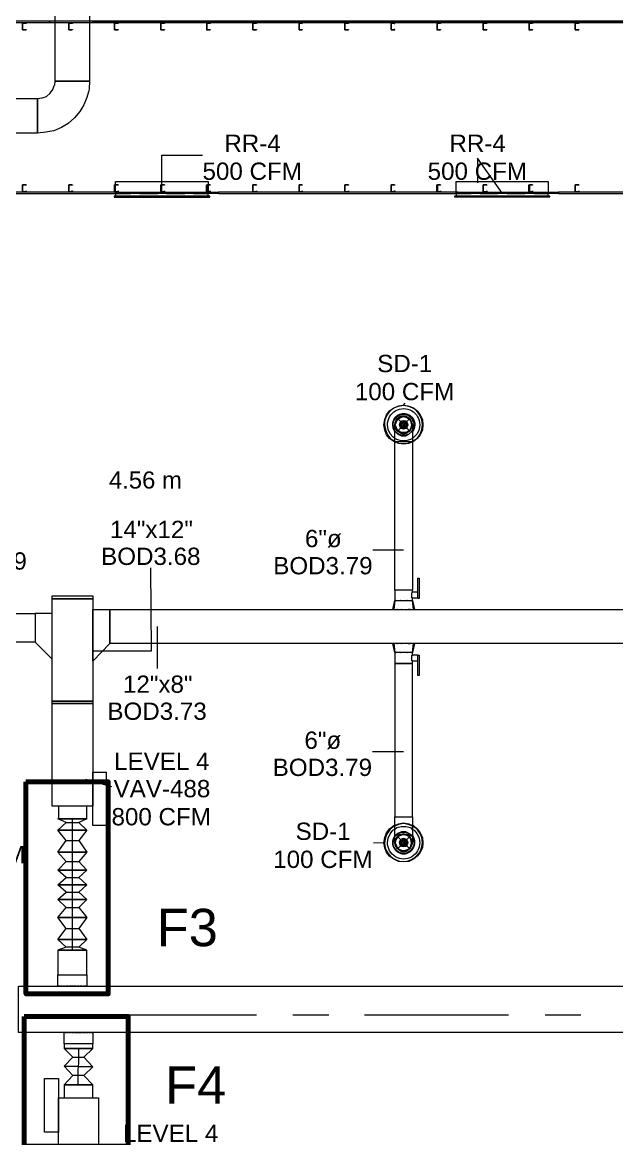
# Model space of a CAD drawing. Header units: metres. Extents: x 29 to 268, y -7 to 151.
# Drawn here: x 48.52 to 53.76, y 14.52 to 24.36 of the extents above; entities that cross this region are included whole.
import ezdxf

# ---------------------------------------------------------------- set-up
doc = ezdxf.new("R2010")
doc.units = ezdxf.units.M
doc.layers.add('HVAC - Ductos', color=5, linetype='Continuous', lineweight=50)
doc.layers.add('PDF2_Geometry', color=7, linetype='Continuous', true_color=0xaaaaaa)
doc.layers.add('PDF2_Solid Fills', color=7, linetype='Continuous', true_color=0xffffff)
doc.layers.add('PDF2_Text', color=7, linetype='Continuous')
doc.styles.add('PDF Arial-BoldMT-Identity-H', font='arial.ttf')
doc.styles.add('PDF Helvetica', font='')
doc.styles.get('PDF Helvetica').set_extended_font_data('Helvetica')

msp = doc.modelspace()

# ---------------------------------------------------------------- hatches: boundary and pattern name
at = {"layer": 'PDF2_Solid Fills', "lineweight": 0, "transparency": 33554559}
h = msp.add_hatch(color=256, dxfattribs=at)
h.paths.add_polyline_path([(52.1783, 22.8712), (52.1829, 22.8849), (52.1783, 22.8849)])
h.paths.add_polyline_path([(52.2103, 22.8712), (52.1829, 22.8712), (52.2103, 22.8666), (52.2103, 22.8666)])

# ---------------------------------------------------------------- linework, layer by layer
at = {"layer": 'HVAC - Ductos', "lineweight": 0}
for points in [[(48.8141, 23.8428), (48.8141, 30.6262), (49.1166, 30.6262), (49.1166, 23.8428)], [(48.6582, 23.3844), (48.6582, 23.6916), (48.6995, 23.6962), (48.7362, 23.7099), (48.7682, 23.7374), (48.7912, 23.7695), (48.8049, 23.8062), (48.8095, 23.8108), (48.8141, 23.8428), (49.1166, 23.8428), (49.112, 23.774), (49.1074, 23.7512), (49.0936, 23.7007), (49.0662, 23.6366), (49.0295, 23.577), (48.9836, 23.522), (48.9286, 23.4716), (48.8691, 23.4349), (48.8004, 23.4074), (48.7316, 23.3936)], [(48.6582, 23.3844), (43.9007, 23.3844), (43.9007, 23.6916), (48.6582, 23.6916)], [(49.355, 22.8528), (49.4787, 22.8528)], [(49.5566, 22.8528), (49.717, 22.8528)], [(49.7949, 22.8528), (49.9554, 22.8528)], [(50.0332, 22.8528), (50.157, 22.8528)], [(52.357, 22.8528), (52.4808, 22.8528)], [(52.5587, 22.8528), (52.7145, 22.8528)], [(52.797, 22.8528), (52.9529, 22.8528)], [(53.0354, 22.8528), (53.1546, 22.8528)], [(49.332, 22.8299), (49.332, 22.8207), (50.1754, 22.8207), (50.1754, 22.8299)], [(51.9492, 20.7857), (51.9354, 20.7628), (51.9124, 20.749), (51.8849, 20.7445), (51.8574, 20.749), (51.8345, 20.7628), (51.8208, 20.7857), (51.8116, 20.8132), (51.8208, 20.8407), (51.8345, 20.8637), (51.8574, 20.8774), (51.8849, 20.8865), (51.9124, 20.8774), (51.9354, 20.8637), (51.9492, 20.8407), (51.9537, 20.8132)], [(51.7887, 20.8132), (51.7933, 20.7811), (51.807, 20.7536), (51.7933, 20.7811)], [(51.8666, 20.8453), (51.8529, 20.8315), (51.8483, 20.8132), (51.8529, 20.8315), (51.8666, 20.8453), (51.8849, 20.8499), (51.9033, 20.8453), (51.917, 20.8315), (51.9216, 20.8132), (51.917, 20.7949), (51.9033, 20.7811), (51.8849, 20.7765), (51.8666, 20.7811), (51.8529, 20.7949), (51.8483, 20.8132), (51.8529, 20.7949), (51.8666, 20.7857), (51.8849, 20.7811), (51.9033, 20.7857), (51.9124, 20.7949), (51.917, 20.8132), (51.9124, 20.8315), (51.9033, 20.8453), (51.8849, 20.8499)], [(51.8758, 20.8361), (51.8666, 20.827), (51.8574, 20.8132), (51.862, 20.827), (51.8758, 20.8361), (51.8941, 20.8361), (51.9033, 20.827), (51.9124, 20.8132), (51.9033, 20.7994), (51.8941, 20.7903), (51.8758, 20.7903), (51.862, 20.7994), (51.8574, 20.8132), (51.8666, 20.7994), (51.8758, 20.7903), (51.8941, 20.7903), (51.9033, 20.7994), (51.9079, 20.8132), (51.9033, 20.827), (51.8941, 20.8361)], [(51.8987, 20.7994), (51.8849, 20.7949), (51.8712, 20.7994), (51.862, 20.8132), (51.8712, 20.827), (51.8849, 20.8361), (51.8987, 20.827), (51.9033, 20.8132)], [(51.8804, 20.8178), (51.8804, 20.8132), (51.8804, 20.8178), (51.8895, 20.8178), (51.8895, 20.8132), (51.8849, 20.8178)], [(51.8849, 20.8086), (51.8895, 20.8132), (51.8895, 20.8086), (51.8804, 20.8086), (51.8804, 20.8132), (51.8804, 20.8086)], [(51.9583, 20.8086), (51.9629, 20.8132), (51.9583, 20.8315), (51.9492, 20.8499), (51.94, 20.8682), (51.9492, 20.8499), (51.9583, 20.8315), (51.9629, 20.8132)], [(51.8116, 20.7536), (51.8391, 20.7307), (51.8666, 20.7215), (51.8987, 20.7215), (51.9308, 20.7307), (51.9583, 20.7536), (51.9308, 20.7307), (51.9033, 20.717), (51.8666, 20.717), (51.8345, 20.7307), (51.8116, 20.7536), (51.807, 20.7536), (51.8116, 20.7536), (51.807, 20.7628)], [(51.9629, 20.7628), (51.9583, 20.7536), (51.9308, 20.7307), (51.8987, 20.7215), (51.8666, 20.7215), (51.8391, 20.7307), (51.8116, 20.7536), (51.8345, 20.7307), (51.8666, 20.717), (51.9033, 20.717), (51.9308, 20.7307), (51.9583, 20.7536), (51.9629, 20.7536), (51.9583, 20.7536)], [(52.0224, 19.2824), (52.0087, 19.2824), (52.0087, 19.4611), (52.0224, 19.4611)], [(49.1441, 19.2778), (48.7866, 19.2778), (48.7866, 19.3053), (49.1441, 19.3053)], [(49.1441, 19.2778), (49.1441, 18.3749), (48.7866, 18.3749), (48.7866, 19.2778)], [(51.8574, 19.264), (51.8529, 19.264)], [(51.917, 19.264), (51.9124, 19.264)], [(48.6354, 19.1494), (48.6354, 18.8974), (48.7866, 18.7461), (48.7866, 19.1494)], [(49.2954, 18.8836), (49.1441, 18.7278), (49.1441, 19.1861), (49.2954, 19.1861)], [(51.7933, 18.8836), (51.7887, 18.8836)], [(51.8529, 18.8057), (51.8574, 18.8057)], [(51.9124, 18.8057), (51.917, 18.8057)], [(51.9812, 18.8836), (51.9629, 18.8057), (51.9812, 18.8836), (51.9766, 18.8836)], [(52.0224, 18.604), (52.0087, 18.604), (52.0087, 18.7828), (52.0224, 18.7828)], [(48.7866, 18.3565), (48.7866, 18.3749), (49.1441, 18.3749), (49.1441, 18.3565)], [(48.7866, 17.449), (48.7866, 18.3565), (49.1441, 18.3565), (49.1441, 17.449)], [(49.2632, 17.2795), (49.1441, 17.2795), (49.1441, 17.7515), (49.2632, 17.7515)], [(48.8416, 17.339), (48.8462, 17.339), (48.8554, 17.339), (48.8782, 17.339), (48.9012, 17.339), (48.9332, 17.339), (48.9653, 17.339), (48.9974, 17.339), (49.0295, 17.339), (49.0524, 17.339), (49.0754, 17.339), (49.0891, 17.339), (49.0936, 17.339), (49.0891, 17.339), (49.0754, 17.339), (49.0524, 17.339), (49.0295, 17.339), (48.9974, 17.339), (48.9653, 17.339), (48.9332, 17.339), (48.9012, 17.339), (48.8782, 17.339), (48.8554, 17.339), (48.8462, 17.339)], [(51.807, 17.1877), (51.7933, 17.1603), (51.7887, 17.1282), (51.7933, 17.1603)], [(51.8116, 17.1923), (51.8345, 17.2107), (51.8666, 17.2244), (51.9033, 17.2244), (51.9308, 17.2107), (51.9583, 17.1923), (51.9629, 17.1877), (51.9583, 17.1923), (51.9308, 17.2107), (51.9033, 17.2244), (51.8666, 17.2244), (51.8345, 17.2107), (51.8116, 17.1923), (51.807, 17.1877)], [(51.9583, 17.1877), (51.9308, 17.2107), (51.8987, 17.2199), (51.8666, 17.2199), (51.8391, 17.2107), (51.8116, 17.1877), (51.807, 17.1832), (51.8116, 17.1877), (51.8391, 17.2107), (51.8666, 17.2199), (51.8987, 17.2199), (51.9308, 17.2107), (51.9583, 17.1877), (51.9629, 17.1832)], [(51.807, 17.1373), (51.807, 17.1282), (51.8116, 17.1099), (51.8162, 17.0915), (51.83, 17.0777), (51.8162, 17.0915), (51.8116, 17.1099), (51.807, 17.1282)], [(51.8666, 17.1603), (51.8529, 17.1465), (51.8483, 17.1282), (51.8529, 17.1465), (51.8666, 17.1603), (51.8849, 17.1649), (51.9033, 17.1603), (51.917, 17.1465), (51.9216, 17.1282), (51.917, 17.1099), (51.9033, 17.0961), (51.8849, 17.0915), (51.8666, 17.0961), (51.8529, 17.1099), (51.8483, 17.1282), (51.8529, 17.1099), (51.8666, 17.1007), (51.8849, 17.0961), (51.9033, 17.1007), (51.9124, 17.1099), (51.917, 17.1282), (51.9124, 17.1465), (51.9033, 17.1603), (51.8849, 17.1649)], [(51.8758, 17.1511), (51.8666, 17.1419), (51.8574, 17.1282), (51.862, 17.1419), (51.8758, 17.1511), (51.8941, 17.1511), (51.9033, 17.1419), (51.9124, 17.1282), (51.9033, 17.1145), (51.8941, 17.1053), (51.8758, 17.1053), (51.862, 17.1145), (51.8574, 17.1282), (51.8666, 17.1145), (51.8758, 17.1053), (51.8941, 17.1053), (51.9033, 17.1145), (51.9079, 17.1282), (51.9033, 17.1419), (51.8941, 17.1511)], [(51.8987, 17.1145), (51.8849, 17.1099), (51.8712, 17.1145), (51.862, 17.1282), (51.8712, 17.1419), (51.8849, 17.1511), (51.8987, 17.1419), (51.9033, 17.1282)], [(51.8804, 17.1327), (51.8804, 17.1282), (51.8804, 17.1327), (51.8895, 17.1327), (51.8895, 17.1282), (51.8849, 17.1327)], [(51.83, 17.0732), (51.8483, 17.064), (51.8666, 17.0548), (51.8849, 17.0548), (51.8666, 17.0548), (51.8483, 17.064)], [(51.8849, 17.1236), (51.8895, 17.1282), (51.8895, 17.1236), (51.8804, 17.1236), (51.8804, 17.1282), (51.8804, 17.1236)], [(51.8849, 17.0503), (51.9033, 17.0548), (51.9216, 17.064), (51.9354, 17.0732), (51.9216, 17.064), (51.9033, 17.0548)], [(48.837, 16.1794), (48.8416, 16.1794), (48.8554, 16.1794), (48.8782, 16.1794), (48.9012, 16.1794), (48.9332, 16.1794), (48.9653, 16.1794), (48.9974, 16.1794), (49.0295, 16.1794), (49.057, 16.1794), (49.0754, 16.1794), (49.0891, 16.1794), (49.0936, 16.1794), (49.0891, 16.1794), (49.0754, 16.1794), (49.057, 16.1794), (49.0295, 16.1794), (48.9974, 16.1794), (48.9653, 16.1794), (48.9332, 16.1794), (48.9012, 16.1794), (48.8782, 16.1794), (48.8554, 16.1794), (48.8416, 16.1794)], [(48.892, 15.3131), (48.8966, 15.3131), (48.9104, 15.3131), (48.9286, 15.3131), (48.9562, 15.3131), (48.9836, 15.3131), (49.0204, 15.3131), (49.0524, 15.3131), (49.0845, 15.3131), (49.1074, 15.3131), (49.1304, 15.3131), (49.1395, 15.3131), (49.1441, 15.3131), (49.1395, 15.3131), (49.1304, 15.3131), (49.1074, 15.3131), (49.0845, 15.3131), (49.0524, 15.3131), (49.0204, 15.3131), (48.9836, 15.3131), (48.9562, 15.3131), (48.9286, 15.3131), (48.9104, 15.3131), (48.8966, 15.3131)], [(48.7178, 15.0473), (48.8416, 15.0473), (48.8416, 14.5753), (48.7178, 14.5753)], [(49.1441, 14.9923), (49.1395, 14.9923), (49.1258, 14.9923), (49.1074, 14.9923), (49.0799, 14.9923), (49.0478, 14.9923), (49.0158, 14.9923), (48.9836, 14.9923), (48.9562, 14.9923), (48.9286, 14.9923), (48.9104, 14.9923), (48.8966, 14.9923), (48.892, 14.9923), (48.8966, 14.9923), (48.9104, 14.9923), (48.9286, 14.9923), (48.9562, 14.9923), (48.9836, 14.9923), (49.0158, 14.9923), (49.0478, 14.9923), (49.0799, 14.9923), (49.1074, 14.9923), (49.1258, 14.9923), (49.1395, 14.9923)], [(48.892, 14.9923), (48.8966, 14.9923), (48.9149, 14.9923), (48.9424, 14.9923), (48.9791, 14.9923), (49.0158, 14.9923), (49.057, 14.9923), (49.0891, 14.9923), (49.1212, 14.9923), (49.1349, 14.9923), (49.1441, 14.9923), (49.1395, 14.9923), (49.1212, 14.9923), (49.0936, 14.9923), (49.057, 14.9923), (49.0158, 14.9923), (48.9791, 14.9923), (48.9424, 14.9923), (48.9149, 14.9923), (48.8966, 14.9923)], [(49.1441, 14.9923), (49.1349, 14.9923), (49.1212, 14.9923), (49.0891, 14.9923), (49.057, 14.9923), (49.0158, 14.9923), (48.9791, 14.9923), (48.9424, 14.9923), (48.9149, 14.9923), (48.8966, 14.9923), (48.892, 14.9923), (48.8966, 14.9923), (48.9149, 14.9923), (48.9424, 14.9923), (48.9791, 14.9923), (49.0158, 14.9923), (49.057, 14.9923), (49.0936, 14.9923), (49.1212, 14.9923), (49.1395, 14.9923)], [(49.1945, 14.8777), (49.1945, 13.0535), (48.8416, 13.0535), (48.8416, 14.8777)]]:
    msp.add_lwpolyline(points, close=True, dxfattribs=at)
for points in [[(49.7537, 22.8528), (49.7537, 23.192), (50.1112, 23.192)], [(52.7558, 22.8528), (52.5358, 23.1645), (52.5358, 22.949)], [(50.1754, 22.8299), (50.1616, 22.8299), (50.1616, 22.8528), (49.3458, 22.8528), (49.3458, 22.9582), (50.1616, 22.9582), (50.1616, 22.8528), (49.3458, 22.8528), (49.3458, 22.8299), (49.3366, 22.8299)], [(53.1729, 22.8299), (53.1591, 22.8299), (53.1591, 22.8528), (52.3479, 22.8528), (52.3479, 22.9582), (53.1591, 22.9582), (53.1591, 22.8528), (52.3479, 22.8528), (52.3479, 22.8299), (52.3341, 22.8299), (52.3341, 22.8253), (53.1729, 22.8253), (53.1729, 22.8299), (52.3341, 22.8299)], [(49.355, 22.8528), (49.355, 22.8528)], [(50.157, 22.8528), (50.157, 22.8528)], [(52.357, 22.8528), (52.357, 22.8528)], [(53.1546, 22.8528), (53.1546, 22.8528)], [(49.355, 22.8207), (50.1524, 22.8207)], [(52.357, 22.8253), (53.15, 22.8253)], [(51.8162, 19.264), (51.83, 19.264), (51.8483, 19.264), (51.8666, 19.264), (51.8849, 19.264), (51.9033, 19.264), (51.9216, 19.264), (51.94, 19.264), (51.9492, 19.264), (51.9537, 19.264), (51.9583, 19.264), (51.9629, 19.264), (51.9629, 19.2869), (52.0087, 19.2869), (52.0087, 19.2915), (52.0087, 19.2961), (52.0087, 19.3053), (52.0087, 19.3099), (52.0087, 19.3191), (52.0087, 19.3236), (52.0087, 19.3282), (52.0087, 19.3328), (52.0087, 19.3374), (51.9629, 19.3374), (51.9629, 19.3557), (51.9583, 19.3557), (51.9492, 19.3557), (51.94, 19.3557), (51.9216, 19.3557), (51.9033, 19.3557), (51.8849, 19.3557), (51.8666, 19.3557), (51.8483, 19.3557), (51.83, 19.3557), (51.8162, 19.3557), (51.8116, 19.3557), (51.807, 19.3557), (51.807, 20.662), (51.7979, 20.6665), (51.7612, 20.6941), (51.7337, 20.7261), (51.7199, 20.7674), (51.7108, 20.8132), (51.7199, 20.8591), (51.7337, 20.9003), (51.7612, 20.937), (51.7979, 20.9645), (51.8391, 20.9782), (51.8849, 20.9874), (51.9308, 20.9782), (51.972, 20.9645), (52.0041, 20.937), (52.0316, 20.9003), (52.05, 20.8591), (52.0546, 20.8132), (52.05, 20.7674), (52.0316, 20.7261), (52.0041, 20.6941), (51.972, 20.6665), (51.9629, 20.662), (51.9629, 19.3557), (51.9583, 19.3557), (51.9492, 19.3557), (51.94, 19.3557), (51.9216, 19.3557), (51.9033, 19.3557), (51.8849, 19.3557), (51.8666, 19.3557), (51.8483, 19.3557), (51.83, 19.3557), (51.8162, 19.3557), (51.8116, 19.3557), (51.807, 19.3557), (51.807, 19.264), (51.8116, 19.264), (51.8162, 19.264), (51.8116, 19.264)], [(51.8849, 20.9874), (51.8987, 21.0057)], [(51.8345, 20.8637), (51.8483, 20.8774), (51.8666, 20.8865), (51.8849, 20.8865), (51.9033, 20.8865), (51.9216, 20.8774), (51.9354, 20.8637), (51.9492, 20.8499), (51.9537, 20.8315), (51.9583, 20.8132), (51.9537, 20.7949), (51.9492, 20.7765), (51.9354, 20.7628), (51.9216, 20.749), (51.9033, 20.7445), (51.8849, 20.7399), (51.8666, 20.7445), (51.8483, 20.749), (51.8345, 20.7628), (51.8208, 20.7765), (51.8116, 20.7949), (51.8116, 20.8132), (51.8116, 20.8315), (51.8208, 20.8499), (51.8345, 20.8637), (51.8529, 20.882)], [(51.8529, 20.882), (51.8574, 20.882), (51.8574, 20.8865)], [(51.8574, 20.882), (51.8849, 20.8865), (51.9079, 20.882)], [(51.8849, 20.8911), (51.8849, 20.8911)], [(51.9124, 20.8865), (51.9124, 20.882), (51.917, 20.882)], [(51.917, 20.882), (51.9354, 20.8637), (51.9492, 20.8453)], [(51.807, 20.8086), (51.8116, 20.7949), (51.8162, 20.7765), (51.83, 20.7582), (51.8483, 20.749), (51.8666, 20.7399), (51.8849, 20.7353), (51.9033, 20.7399), (51.9216, 20.749), (51.94, 20.7582), (51.9492, 20.7765), (51.9583, 20.7949), (51.9583, 20.8086)], [(51.8116, 20.8407), (51.8162, 20.8407), (51.8162, 20.8453)], [(51.8162, 20.7903), (51.8116, 20.8132), (51.8162, 20.8407)], [(51.8529, 20.749), (51.8345, 20.7628), (51.8162, 20.7811), (51.8162, 20.7857), (51.8116, 20.7857)], [(51.8162, 20.8453), (51.83, 20.8637)], [(51.83, 20.8682), (51.83, 20.8682)], [(51.9492, 20.7811), (51.9354, 20.7628), (51.917, 20.749)], [(51.94, 20.8682), (51.9354, 20.8682)], [(51.9537, 20.8453), (51.9537, 20.8407)], [(51.9537, 20.8407), (51.9583, 20.8132), (51.9537, 20.7903)], [(51.9537, 20.7857), (51.9537, 20.7811)], [(51.9537, 20.7857), (51.9537, 20.7857)], [(51.9629, 20.8132), (51.9629, 20.8132)], [(51.9629, 20.6941), (51.9446, 20.6849), (51.9033, 20.6711), (51.862, 20.6711), (51.8254, 20.6849), (51.807, 20.6941)], [(51.9079, 20.7445), (51.8849, 20.7399), (51.8574, 20.7445), (51.8529, 20.7445)], [(51.8574, 20.7445), (51.8574, 20.7445)], [(51.9124, 20.7445), (51.9124, 20.7445)], [(51.917, 20.7445), (51.9124, 20.7445)], [(51.807, 20.6665), (51.8391, 20.6528), (51.8849, 20.6482), (51.9262, 20.6528), (51.9583, 20.6665)], [(51.9629, 20.662), (51.9308, 20.6482), (51.8849, 20.6436), (51.8391, 20.6482), (51.807, 20.662)], [(51.9629, 20.662), (51.9583, 20.662), (51.9492, 20.662), (51.94, 20.662), (51.9216, 20.662), (51.9033, 20.662), (51.8849, 20.662), (51.8666, 20.662), (51.8483, 20.662), (51.83, 20.662), (51.8162, 20.662), (51.8116, 20.662), (51.807, 20.662)], [(51.8849, 19.7086), (51.6145, 19.7086)], [(49.1532, 18.8195), (49.662, 18.8195), (49.6574, 19.5528)], [(51.9629, 19.2869), (51.9583, 19.2869), (51.9583, 19.2915), (51.9583, 19.2961), (51.9583, 19.3053), (51.9583, 19.3145), (51.9583, 19.3236), (51.9583, 19.3282), (51.9583, 19.3328), (51.9629, 19.3374)], [(51.7887, 19.1861), (51.807, 19.264), (51.7887, 19.1861)], [(51.807, 19.264), (51.7979, 19.1861)], [(51.9583, 19.1861), (51.9674, 19.1861), (51.972, 19.1861), (51.9766, 19.1861), (51.9812, 19.1861), (51.9629, 19.264), (51.9812, 19.1861), (51.9766, 19.1861)], [(51.972, 19.1861), (51.9629, 19.264)], [(47.3795, 19.1494), (48.6354, 19.1494), (48.6354, 18.8974), (47.3795, 18.8974)], [(51.8254, 18.8836), (51.83, 18.8836), (49.2954, 18.8836), (49.2954, 19.1861), (51.83, 19.1861), (51.8254, 19.1861)], [(51.7933, 19.1861), (51.7887, 19.1861), (51.7933, 19.1861), (51.7979, 19.1861), (51.8116, 19.1861), (51.83, 19.1861), (51.8529, 19.1861), (51.8712, 19.1861), (51.8941, 19.1861), (51.917, 19.1861), (51.94, 19.1861), (51.9537, 19.1861)], [(51.94, 19.1815), (51.917, 19.1815), (51.8941, 19.1815), (51.8712, 19.1815), (51.8529, 19.1815), (51.83, 19.1815)], [(51.8391, 19.1861), (51.8391, 19.1861)], [(51.8666, 19.1861), (51.862, 19.1861)], [(51.9033, 19.1861), (51.9033, 19.1861)], [(51.9308, 19.1861), (51.9262, 19.1861)], [(51.9446, 19.1861), (51.9354, 19.1861), (53.8329, 19.1861), (53.8329, 18.8836), (51.9354, 18.8836), (51.9446, 18.8836)], [(49.7124, 19.0349), (49.7124, 18.6636)], [(51.7887, 18.8836), (51.807, 18.8057), (51.7887, 18.8836)], [(51.9537, 18.8836), (51.94, 18.8836), (51.917, 18.8836), (51.8941, 18.8836), (51.8712, 18.8836), (51.8529, 18.8836), (51.83, 18.8836), (51.8116, 18.8836), (51.7979, 18.8836), (51.807, 18.8057)], [(51.8024, 18.8836), (51.807, 18.8836)], [(51.8116, 18.8057), (51.807, 18.8057), (51.807, 18.7094), (51.8116, 18.7094), (51.8162, 18.7094), (51.83, 18.7094), (51.8483, 18.7094), (51.8666, 18.7094), (51.8849, 18.7094), (51.9033, 18.7094), (51.9216, 18.7094), (51.94, 18.7094), (51.9492, 18.7094), (51.9583, 18.7094), (51.9629, 18.7094), (51.9583, 18.7094), (51.9492, 18.7094), (51.94, 18.7094), (51.9216, 18.7094), (51.9033, 18.7094), (51.8849, 18.7094), (51.8666, 18.7094), (51.8483, 18.7094), (51.83, 18.7094), (51.8162, 18.7094), (51.8116, 18.7094), (51.807, 18.7094), (51.807, 17.3573), (51.8116, 17.3573), (51.8162, 17.3573), (51.83, 17.3573), (51.8483, 17.3573), (51.8666, 17.3573), (51.8849, 17.3573), (51.9033, 17.3573), (51.9216, 17.3573), (51.94, 17.3573), (51.9492, 17.3573), (51.9583, 17.3573), (51.9629, 17.3573), (51.9629, 18.7094), (51.9629, 18.7323), (52.0087, 18.7323), (52.0087, 18.7369), (52.0087, 18.7461), (52.0087, 18.7507), (52.0087, 18.7553), (52.0087, 18.7645), (52.0087, 18.7691), (52.0087, 18.7736), (52.0087, 18.7782), (52.0087, 18.7828), (51.9629, 18.7828), (51.9629, 18.8057), (51.9583, 18.8057), (51.9537, 18.8057), (51.9492, 18.8057), (51.94, 18.8057), (51.9216, 18.8057), (51.9033, 18.8057), (51.8849, 18.8057), (51.8666, 18.8057), (51.8483, 18.8057), (51.83, 18.8057), (51.8162, 18.8057), (51.8116, 18.8057), (51.8162, 18.8057)], [(51.83, 18.8882), (51.8529, 18.8882), (51.8712, 18.8882), (51.8941, 18.8882), (51.917, 18.8882), (51.94, 18.8882)], [(51.8391, 18.8836), (51.8391, 18.8836)], [(51.862, 18.8836), (51.8666, 18.8836)], [(51.9033, 18.8836), (51.9033, 18.8836)], [(51.9262, 18.8836), (51.9308, 18.8836)], [(51.9629, 18.8057), (51.972, 18.8836), (51.9674, 18.8836), (51.9583, 18.8836)], [(51.9629, 18.7323), (51.9583, 18.7323), (51.9583, 18.7369), (51.9583, 18.7461), (51.9583, 18.7507), (51.9583, 18.7599), (51.9583, 18.7691), (51.9583, 18.7782), (51.9583, 18.7828), (51.9629, 18.7828)], [(51.8849, 17.9303), (51.6099, 17.9303)], [(49.0799, 17.6873), (49.3091, 17.6232)], [(49.0936, 17.339), (49.0936, 17.449), (49.0891, 17.449), (49.0754, 17.449), (49.0524, 17.449), (49.0295, 17.449), (48.9974, 17.449), (48.9653, 17.449), (48.9332, 17.449), (48.9012, 17.449), (48.8782, 17.449), (48.8554, 17.449), (48.8462, 17.449), (48.8416, 17.449), (48.8416, 17.339)], [(48.9104, 17.3069), (48.837, 17.339), (49.0936, 17.339), (49.0204, 17.3069), (49.0936, 17.2382), (48.837, 17.2382), (48.9104, 17.3069), (49.0204, 17.3069)], [(48.9653, 16.1794), (48.9653, 16.5644), (48.9653, 16.9494), (48.9653, 17.339)], [(51.807, 17.1282), (51.807, 17.1327), (51.807, 17.1465), (51.807, 17.174), (51.807, 17.2107), (51.807, 17.2519), (51.807, 17.3023), (51.807, 17.3573), (51.8116, 17.3573), (51.8162, 17.3573), (51.83, 17.3573), (51.8483, 17.3573), (51.8666, 17.3573), (51.8849, 17.3573), (51.9033, 17.3573), (51.9216, 17.3573), (51.94, 17.3573), (51.9492, 17.3573), (51.9583, 17.3573), (51.9629, 17.3573), (51.9629, 17.3207), (51.9629, 17.2703), (51.9629, 17.2244), (51.9629, 17.1832), (51.9629, 17.1557), (51.9629, 17.1373), (51.9629, 17.1282), (51.9583, 17.1099), (51.9492, 17.0915), (51.94, 17.0732), (51.9492, 17.0915), (51.9583, 17.1099), (51.9629, 17.1282), (51.9583, 17.1373), (51.9629, 17.1282)], [(48.9104, 17.1465), (48.837, 17.2382), (49.0936, 17.2382), (49.0204, 17.1465), (49.0936, 17.0457), (48.837, 17.0457), (48.9104, 17.1465), (49.0204, 17.1465)], [(51.9629, 17.2795), (51.972, 17.2795), (52.0041, 17.2519), (52.0316, 17.2153), (52.05, 17.174), (52.0546, 17.1282), (52.05, 17.0823), (52.0316, 17.0411), (52.0041, 17.009), (51.972, 16.9815), (51.9308, 16.9632), (51.8849, 16.9586), (51.8391, 16.9632), (51.7979, 16.9815), (51.7612, 17.009), (51.7337, 17.0411), (51.7199, 17.0823), (51.7108, 17.1282), (51.7199, 17.174), (51.7337, 17.2153), (51.7612, 17.2519), (51.7979, 17.2795), (51.807, 17.2795)], [(51.807, 17.2795), (51.8391, 17.2932), (51.8849, 17.3023), (51.9308, 17.2932), (51.9629, 17.2795)], [(51.9629, 17.2749), (51.9262, 17.2886), (51.8849, 17.2977), (51.8391, 17.2886), (51.807, 17.2749)], [(51.807, 17.2473), (51.8254, 17.2611), (51.862, 17.2703), (51.9033, 17.2703), (51.9446, 17.2611), (51.9583, 17.2473)], [(51.9583, 17.1373), (51.9583, 17.1465), (51.9492, 17.1649), (51.94, 17.1832), (51.9216, 17.1969), (51.9033, 17.2015), (51.8849, 17.2061), (51.8666, 17.2015), (51.8483, 17.1969), (51.83, 17.1832), (51.8162, 17.1649), (51.8116, 17.1465), (51.807, 17.1373)], [(51.8849, 17.0503), (51.8849, 17.0548), (51.8666, 17.0594), (51.8483, 17.064), (51.8345, 17.0777), (51.8208, 17.0915), (51.8116, 17.1099), (51.8116, 17.1282), (51.8116, 17.1465), (51.8208, 17.1649), (51.8345, 17.1786), (51.8529, 17.1969), (51.8574, 17.1969), (51.8574, 17.2015)], [(51.8208, 17.1557), (51.8345, 17.1786), (51.8162, 17.1603), (51.8162, 17.1557), (51.8116, 17.1282), (51.8208, 17.1007), (51.8345, 17.0777), (51.8574, 17.064), (51.8849, 17.0594), (51.9124, 17.064), (51.9354, 17.0777), (51.9492, 17.1007), (51.9537, 17.1282), (51.9492, 17.1557), (51.9354, 17.1786), (51.9124, 17.1923), (51.8849, 17.2015), (51.8574, 17.1923), (51.8345, 17.1786), (51.8483, 17.1923), (51.8666, 17.2015), (51.8849, 17.2015), (51.9033, 17.2015), (51.9216, 17.1923), (51.9354, 17.1786), (51.9492, 17.1649), (51.9537, 17.1465), (51.9583, 17.1282), (51.9537, 17.1099), (51.9492, 17.0915), (51.9354, 17.0777), (51.9216, 17.064), (51.9033, 17.0594), (51.8849, 17.0548)], [(51.8116, 17.1557), (51.8162, 17.1557), (51.8116, 17.1282), (51.8162, 17.1053)], [(51.8574, 17.1969), (51.8849, 17.2015), (51.9079, 17.1969)], [(51.9124, 17.2015), (51.9124, 17.1969), (51.917, 17.1969), (51.9354, 17.1786), (51.9492, 17.1603)], [(51.9537, 17.1603), (51.9537, 17.1557), (51.9583, 17.1282), (51.9537, 17.1053)], [(51.9537, 17.1557), (51.9537, 17.1557)], [(48.9104, 16.9632), (48.837, 17.0457), (49.0936, 17.0457), (49.0204, 16.9632), (49.0936, 16.8853), (48.837, 16.8853), (48.9104, 16.9632), (49.0204, 16.9632)], [(51.7108, 17.1282), (51.6191, 17.1236)], [(51.8162, 17.0961), (51.8162, 17.1007), (51.8116, 17.1007)], [(51.8529, 17.064), (51.8345, 17.0777), (51.8162, 17.0961)], [(51.83, 17.0777), (51.83, 17.0732)], [(51.8574, 17.0594), (51.8529, 17.0594)], [(51.9079, 17.0594), (51.8849, 17.0548), (51.8574, 17.0594)], [(51.917, 17.0594), (51.9124, 17.0594)], [(51.9492, 17.0961), (51.9354, 17.0777), (51.917, 17.064)], [(51.9354, 17.0732), (51.94, 17.0732)], [(51.9537, 17.1007), (51.9537, 17.0961)], [(48.9104, 16.8211), (48.837, 16.8853), (49.0936, 16.8853), (49.0204, 16.8211), (49.0936, 16.7569), (48.837, 16.7569), (48.9104, 16.8211), (49.0204, 16.8211)], [(48.9104, 16.6927), (48.837, 16.7569), (49.0936, 16.7569), (49.0204, 16.6927), (49.0936, 16.6286), (48.837, 16.6286), (48.9104, 16.6927), (49.0204, 16.6927)], [(48.9104, 16.5553), (48.837, 16.6286), (49.0936, 16.6286), (49.0204, 16.5553), (49.0936, 16.4681), (48.837, 16.4681), (48.9104, 16.5553), (49.0204, 16.5553)], [(48.9104, 16.3719), (48.837, 16.4681), (49.0936, 16.4681), (49.0204, 16.3719), (49.0936, 16.2757), (48.837, 16.2757), (48.9104, 16.3719), (49.0204, 16.3719)], [(48.9104, 16.2069), (48.837, 16.2757), (49.0936, 16.2757), (49.0204, 16.2069), (48.9104, 16.2069), (48.837, 16.1794), (48.837, 15.964), (48.8416, 15.964), (48.8554, 15.964), (48.8782, 15.964), (48.9012, 15.964), (48.9332, 15.964), (48.9653, 15.964), (48.9974, 15.964), (49.0295, 15.964), (49.057, 15.964), (49.0754, 15.964), (49.0891, 15.964), (49.0936, 15.964), (49.0936, 16.1794), (48.837, 16.1794), (49.0936, 16.1794), (49.0204, 16.2069)], [(48.8416, 15.8631), (48.837, 15.8631), (48.837, 15.964), (48.8416, 15.964), (48.8554, 15.964), (48.8782, 15.964), (48.9012, 15.964), (48.9332, 15.964), (48.9653, 15.964), (48.9974, 15.964), (49.0295, 15.964), (49.057, 15.964), (49.0754, 15.964), (49.0891, 15.964), (49.0936, 15.964), (49.0936, 15.8631), (49.0891, 15.8631)], [(58.4346, 15.4553), (48.4886, 15.4553), (48.4886, 15.8631), (58.4346, 15.8631)], [(48.8554, 15.8631), (48.8508, 15.8631), (48.8462, 15.8631)], [(48.8736, 15.8631), (48.8645, 15.8631), (48.8599, 15.8631)], [(48.8966, 15.8631), (48.8874, 15.8631), (48.8828, 15.8631)], [(48.9241, 15.8631), (48.9104, 15.8631), (48.9058, 15.8631)], [(48.9974, 15.8631), (48.9928, 15.8631), (48.9653, 15.8631), (48.9378, 15.8631), (48.9332, 15.8631)], [(49.0249, 15.8631), (49.0204, 15.8631), (49.0066, 15.8631)], [(49.0524, 15.8631), (49.0432, 15.8631), (49.0341, 15.8631)], [(49.0708, 15.8631), (49.0662, 15.8631), (49.0616, 15.8631)], [(49.0845, 15.8631), (49.0799, 15.8631), (49.0754, 15.8631)], [(49.1441, 15.4553), (49.1441, 15.3544), (49.1395, 15.3544), (49.1304, 15.3544), (49.1074, 15.3544), (49.0845, 15.3544), (49.0524, 15.3544), (49.0204, 15.3544), (48.9836, 15.3544), (48.9562, 15.3544), (48.9286, 15.3544), (48.9104, 15.3544), (48.8966, 15.3544), (48.892, 15.3544), (48.892, 15.4553), (48.8966, 15.4553)], [(48.9012, 15.4553), (48.9058, 15.4553), (48.9104, 15.4553)], [(48.9149, 15.4553), (48.9195, 15.4553), (48.9241, 15.4553)], [(48.9332, 15.4553), (48.9378, 15.4553), (48.947, 15.4553)], [(48.9608, 15.4553), (48.9653, 15.4553), (48.9791, 15.4553)], [(48.9882, 15.4553), (49.0204, 15.4553), (49.0478, 15.4553)], [(49.057, 15.4553), (49.0754, 15.4553), (49.0799, 15.4553)], [(49.0891, 15.4553), (49.0982, 15.4553), (49.1028, 15.4553)], [(49.112, 15.4553), (49.1166, 15.4553), (49.1258, 15.4553)], [(49.1304, 15.4553), (49.1349, 15.4553), (49.1395, 15.4553)], [(49.1441, 15.4553), (49.1441, 15.4553)], [(49.1441, 15.3131), (49.1441, 15.3544), (49.1395, 15.3544), (49.1304, 15.3544), (49.1074, 15.3544), (49.0845, 15.3544), (49.0524, 15.3544), (49.0204, 15.3544), (48.9836, 15.3544), (48.9562, 15.3544), (48.9286, 15.3544), (48.9104, 15.3544), (48.8966, 15.3544), (48.892, 15.3544), (48.892, 15.3131), (49.1441, 15.3131), (49.0662, 15.2353), (49.1441, 15.1527), (48.892, 15.1573), (48.9699, 15.2353), (49.0662, 15.2353)], [(48.892, 15.3131), (48.9699, 15.2353)], [(49.0158, 14.9923), (49.0158, 15.0611), (49.0158, 15.1253), (49.0204, 15.1848), (49.0204, 15.249), (49.0204, 15.3131)], [(48.9699, 15.0748), (48.892, 15.1573), (49.1441, 15.1527), (49.0662, 15.0748), (48.9699, 15.0748), (48.892, 14.9923), (48.892, 14.8777), (48.8966, 14.8777), (48.9104, 14.8777), (48.9286, 14.8777), (48.9562, 14.8777), (48.9836, 14.8777), (49.0158, 14.8777), (49.0478, 14.8777), (49.0799, 14.8777), (49.1074, 14.8777), (49.1258, 14.8777), (49.1395, 14.8777), (49.1441, 14.8777), (49.1441, 14.9923), (48.892, 14.9923), (49.1441, 14.9923), (49.0662, 15.0748)], [(49.1441, 14.9923), (49.1441, 14.9923)]]:
    msp.add_lwpolyline(points, dxfattribs=at)
for points in [[(51.9583, 20.6665), (51.9674, 20.6711), (52.0041, 20.6941), (52.0316, 20.7307), (52.0454, 20.772), (52.05, 20.8132, 1.013596), (51.7153, 20.8132), (51.7245, 20.772), (51.7383, 20.7307), (51.7658, 20.6941), (51.8024, 20.6711), (51.807, 20.6665)], [(51.807, 20.6941), (51.7887, 20.7078), (51.7658, 20.7353), (51.7474, 20.772), (51.7429, 20.8132, -1.008586), (52.027, 20.8132), (52.0224, 20.772), (52.0041, 20.7353), (51.9766, 20.7078), (51.9629, 20.6941)], [(51.9629, 20.8132), (51.9629, 20.7994), (51.9629, 20.7765), (51.9629, 20.7445), (51.9629, 20.7032), (51.9629, 20.662), (51.9583, 20.662), (51.9492, 20.662), (51.94, 20.662), (51.9216, 20.662), (51.9033, 20.662), (51.8849, 20.662), (51.8666, 20.662), (51.8483, 20.662), (51.83, 20.662), (51.8162, 20.662), (51.8116, 20.662), (51.807, 20.662), (51.807, 20.6803), (51.807, 20.7215), (51.807, 20.7582), (51.807, 20.7903), (51.807, 20.8086), (51.807, 20.8132), (51.807, 20.8086), (51.807, 20.8132, -0.647657), (51.9354, 20.8682, 0.674913), (51.807, 20.8132)], [(51.807, 17.2749), (51.8024, 17.2749), (51.7658, 17.2473), (51.7383, 17.2107), (51.7245, 17.174), (51.7153, 17.1282, 0.986183), (52.05, 17.1282), (52.0454, 17.174), (52.0316, 17.2107), (52.0041, 17.2473), (51.9674, 17.2749), (51.9629, 17.2749)], [(51.9583, 17.2473), (51.9766, 17.2382), (52.0041, 17.2061), (52.0224, 17.1695), (52.027, 17.1282, -1.012859), (51.7429, 17.1282), (51.7474, 17.1695), (51.7658, 17.2061), (51.7887, 17.2382), (51.807, 17.2473)]]:
    msp.add_lwpolyline(points, format="xyb", dxfattribs=at)
for points in [[(51.9629, 20.7536), (51.9766, 20.7811), (51.9812, 20.8132, 1.017942), (51.7887, 20.8132), (51.7979, 20.7811), (51.807, 20.7628, -1.352444), (51.9766, 20.8132), (51.972, 20.7811), (51.9629, 20.7628, 1.314732), (51.7887, 20.8132, -1.404458)], [(51.7887, 17.1282, 1.351391), (51.9629, 17.1832), (51.972, 17.1603), (51.9766, 17.1282, -1.371884), (51.807, 17.1832), (51.7979, 17.1603), (51.7887, 17.1282, 1.017942), (51.9812, 17.1282), (51.9766, 17.1603), (51.9629, 17.1877, -1.361556)]]:
    msp.add_lwpolyline(points, format="xyb", close=True, dxfattribs=at)
at = {"layer": 'PDF2_Geometry', "lineweight": 0}
for points in [[(41.7053, 10.5556), (41.7053, 22.8528), (42.7915, 22.8528), (42.7915, 22.8666), (41.7053, 22.8666), (41.7053, 24.3608), (48.7636, 24.3608), (48.7636, 24.3745), (41.7053, 24.3745), (41.7053, 34.5404), (43.3049, 34.5404), (43.3049, 34.5587), (43.2499, 34.5587), (42.8419, 34.5587), (42.4386, 34.5587)], [(49.1441, 24.3745), (48.7636, 24.3745), (48.7636, 24.3608), (49.1441, 24.3608), (49.1441, 24.3745), (55.6021, 24.3745), (55.6021, 24.3608), (55.6617, 24.3608), (55.6617, 24.3699), (55.6617, 24.3608), (56.2071, 24.3608), (56.2071, 24.3745), (56.2987, 24.3745), (56.2987, 24.5532), (56.2987, 24.8832), (56.2987, 24.5532), (56.2987, 24.3608), (56.3125, 24.3608), (56.3125, 25.1812)], [(48.9332, 24.3562), (48.9332, 24.3562)], [(48.9332, 24.3562), (48.9332, 24.3562)], [(48.9332, 24.2966), (48.9332, 24.2966)], [(48.9332, 24.2966), (48.9332, 24.2966)], [(43.6624, 22.8666), (43.6624, 22.8528), (43.864, 22.8528), (43.864, 22.8666), (44.7532, 22.8666), (44.7532, 22.8528), (46.362, 22.8528), (46.362, 22.8666), (47.2512, 22.8666), (47.2512, 22.8528), (49.3641, 22.8528), (49.3641, 22.8666), (50.2532, 22.8666), (50.2532, 22.8528), (52.3662, 22.8528), (52.3662, 22.8666), (53.2508, 22.8666), (53.2508, 22.8528), (55.5196, 22.8528), (55.5196, 22.8666), (56.4041, 22.8666), (56.4041, 22.8528), (59.6033, 22.8528)], [(48.5574, 22.9262), (48.5574, 22.9262)], [(48.5574, 22.8757), (48.5574, 22.8757)], [(48.9332, 22.9307), (48.9332, 22.9307)], [(48.9332, 22.9307), (48.9332, 22.9307)], [(48.9332, 22.8712), (48.9332, 22.8712)], [(50.2532, 22.8528), (49.3641, 22.8528)], [(49.3687, 22.9262), (49.3687, 22.9262)], [(49.3687, 22.8757), (49.3687, 22.8757)], [(49.7445, 22.9307), (49.7445, 22.9307)], [(49.7445, 22.9307), (49.7445, 22.9307)], [(49.7445, 22.8712), (49.7445, 22.8712)], [(49.7766, 22.9262), (49.7766, 22.9262)], [(49.7766, 22.8757), (49.7766, 22.8757)], [(50.1524, 22.9307), (50.1524, 22.9307)], [(50.1524, 22.8712), (50.1524, 22.8712)], [(50.18, 22.9262), (50.18, 22.9262)], [(50.18, 22.8757), (50.18, 22.8757)], [(50.5558, 22.9307), (50.5558, 22.9307)], [(50.5558, 22.9307), (50.5558, 22.9307)], [(50.5558, 22.8712), (50.5558, 22.8712)], [(50.5878, 22.9262), (50.5878, 22.9262)], [(50.5878, 22.8757), (50.5878, 22.8757)], [(50.9637, 22.9307), (50.9637, 22.9307)], [(50.9637, 22.9307), (50.9637, 22.9307)], [(50.9637, 22.8712), (50.9637, 22.8712)], [(50.9912, 22.9262), (50.9912, 22.9262)], [(50.9912, 22.8757), (50.9912, 22.8757)], [(51.3991, 22.9262), (51.3991, 22.9262)], [(51.3991, 22.8757), (51.3991, 22.8757)], [(51.775, 22.9307), (51.775, 22.9307)], [(51.775, 22.9307), (51.775, 22.9307)], [(51.775, 22.8712), (51.775, 22.8712)], [(52.1829, 22.9307), (52.1829, 22.9307)], [(52.1829, 22.8712), (52.1829, 22.8712)], [(52.2104, 22.9262), (52.2104, 22.9262)], [(52.2104, 22.8757), (52.2104, 22.8757)], [(53.2508, 22.8528), (52.3662, 22.8528)], [(52.5862, 22.9307), (52.5862, 22.9307)], [(52.5862, 22.9307), (52.5862, 22.9307)], [(52.5862, 22.8712), (52.5862, 22.8712)], [(52.6183, 22.9262), (52.6183, 22.9262)], [(52.6183, 22.8757), (52.6183, 22.8757)], [(52.9941, 22.9307), (52.9941, 22.9307)], [(52.9941, 22.8712), (52.9941, 22.8712)], [(53.0216, 22.9262), (53.0216, 22.9262)], [(53.0216, 22.8757), (53.0216, 22.8757)], [(53.3975, 22.9307), (53.3975, 22.9307)], [(53.3975, 22.9307), (53.3975, 22.9307)], [(53.3975, 22.8712), (53.3975, 22.8712)], [(53.4296, 22.9262), (53.4296, 22.9262)], [(53.4296, 22.8757), (53.4296, 22.8757)], [(49.002, 15.6065), (48.6858, 15.6065)], [(50.5878, 15.6065), (49.3182, 15.6065)], [(51.225, 15.6065), (50.9087, 15.6065)], [(52.8108, 15.6065), (51.5412, 15.6065)], [(53.4479, 15.6065), (53.1316, 15.6065)]]:
    msp.add_lwpolyline(points, dxfattribs=at)
for points in [[(48.5574, 24.3562), (48.5299, 24.3562), (48.5254, 24.3562), (48.5254, 24.2966), (48.5299, 24.2966), (48.5574, 24.2966), (48.5574, 24.3012), (48.5574, 24.2966), (48.5299, 24.2966), (48.5254, 24.2966), (48.5254, 24.3562), (48.5299, 24.3562), (48.5574, 24.3562), (48.5574, 24.3516)], [(48.9653, 24.3516), (48.9608, 24.3516), (48.9608, 24.3562), (48.9332, 24.3562), (48.9332, 24.2966), (48.9608, 24.2966), (48.9608, 24.3012), (48.9653, 24.3012), (48.9653, 24.2966), (48.9332, 24.2966), (48.9332, 24.3562), (48.9653, 24.3562)], [(55.6021, 24.3745), (49.1441, 24.3745), (49.1441, 24.3608), (55.6021, 24.3608)], [(49.3687, 24.3562), (49.3412, 24.3562), (49.3366, 24.3562), (49.3366, 24.2966), (49.3412, 24.2966), (49.3687, 24.2966), (49.3687, 24.3012), (49.3687, 24.2966), (49.3412, 24.2966), (49.3366, 24.2966), (49.3366, 24.3562), (49.3412, 24.3562), (49.3687, 24.3562), (49.3687, 24.3516)], [(49.7766, 24.3562), (49.7445, 24.3562), (49.7445, 24.2966), (49.7766, 24.2966), (49.7766, 24.3012), (49.7766, 24.2966), (49.7445, 24.2966), (49.7445, 24.3562), (49.7766, 24.3562), (49.7766, 24.3516)], [(50.18, 24.3562), (50.1524, 24.3562), (50.1478, 24.3562), (50.1478, 24.2966), (50.1524, 24.2966), (50.18, 24.2966), (50.18, 24.3012), (50.18, 24.2966), (50.1524, 24.2966), (50.1524, 24.3562), (50.18, 24.3562), (50.18, 24.3516)], [(50.5878, 24.3562), (50.5558, 24.3562), (50.5558, 24.2966), (50.5878, 24.2966), (50.5878, 24.3012), (50.5878, 24.2966), (50.5558, 24.2966), (50.5558, 24.3562), (50.5878, 24.3562), (50.5878, 24.3516)], [(50.9912, 24.3562), (50.9637, 24.3562), (50.9637, 24.2966), (50.9912, 24.2966), (50.9912, 24.3012), (50.9912, 24.2966), (50.9637, 24.2966), (50.9637, 24.3562), (50.9912, 24.3562), (50.9912, 24.3516)], [(51.3991, 24.3562), (51.3716, 24.3562), (51.367, 24.3562), (51.367, 24.2966), (51.3716, 24.2966), (51.3991, 24.2966), (51.3991, 24.3012), (51.3991, 24.2966), (51.3716, 24.2966), (51.367, 24.2966), (51.367, 24.3562), (51.3716, 24.3562), (51.3991, 24.3562), (51.3991, 24.3516)], [(51.807, 24.3562), (51.775, 24.3562), (51.775, 24.2966), (51.807, 24.2966), (51.807, 24.3012), (51.8024, 24.3012), (51.8024, 24.2966), (51.775, 24.2966), (51.775, 24.3562), (51.8024, 24.3562), (51.8024, 24.3516), (51.807, 24.3516)], [(52.2104, 24.3562), (52.1829, 24.3562), (52.1783, 24.3562), (52.1783, 24.2966), (52.1829, 24.2966), (52.2104, 24.2966), (52.2104, 24.3012), (52.2104, 24.2966), (52.1829, 24.2966), (52.1829, 24.3562), (52.2104, 24.3562), (52.2104, 24.3516)], [(52.6183, 24.3562), (52.5862, 24.3562), (52.5862, 24.2966), (52.6183, 24.2966), (52.6183, 24.3012), (52.6183, 24.2966), (52.5862, 24.2966), (52.5862, 24.3562), (52.6183, 24.3562), (52.6183, 24.3516)], [(53.0216, 24.3562), (52.9941, 24.3562), (52.9895, 24.3562), (52.9895, 24.2966), (52.9941, 24.2966), (53.0216, 24.2966), (53.0216, 24.3012), (53.0216, 24.2966), (52.9941, 24.2966), (52.9941, 24.3562), (53.0216, 24.3562), (53.0216, 24.3516)], [(53.4296, 24.3562), (53.3975, 24.3562), (53.3975, 24.2966), (53.4296, 24.2966), (53.4296, 24.3012), (53.4296, 24.2966), (53.3975, 24.2966), (53.3975, 24.3562), (53.4296, 24.3562), (53.4296, 24.3516)], [(49.3641, 22.8666), (47.2512, 22.8666), (47.2512, 22.8528), (49.3641, 22.8528)], [(48.5299, 22.8666), (48.5254, 22.8712), (48.5254, 22.9307), (48.5299, 22.9307), (48.5574, 22.9307), (48.5574, 22.9262), (48.5574, 22.9307), (48.5299, 22.9307), (48.5254, 22.9307), (48.5254, 22.8712), (48.5299, 22.8712), (48.5574, 22.8712), (48.5574, 22.8757), (48.5574, 22.8666)], [(48.9332, 22.8666), (48.9332, 22.8712), (48.9332, 22.9307), (48.9653, 22.9307), (48.9653, 22.9262), (48.9608, 22.9262), (48.9608, 22.9307), (48.9332, 22.9307), (48.9332, 22.8712), (48.9608, 22.8712), (48.9608, 22.8757), (48.9653, 22.8757), (48.9653, 22.8666)], [(49.3412, 22.8666), (49.3366, 22.8666), (49.3366, 22.8712), (49.3366, 22.9307), (49.3412, 22.9307), (49.3687, 22.9307), (49.3687, 22.9262), (49.3687, 22.9307), (49.3412, 22.9307), (49.3366, 22.9307), (49.3366, 22.8712), (49.3412, 22.8712), (49.3687, 22.8712), (49.3687, 22.8757), (49.3687, 22.8666)], [(49.7445, 22.8666), (49.7445, 22.8712), (49.7445, 22.9307), (49.7766, 22.9307), (49.7766, 22.9262), (49.7766, 22.9307), (49.7445, 22.9307), (49.7445, 22.8712), (49.7766, 22.8712), (49.7766, 22.8757), (49.7766, 22.8666)], [(50.1524, 22.8666), (50.1478, 22.8712), (50.1478, 22.9307), (50.1524, 22.9307), (50.18, 22.9307), (50.18, 22.9262), (50.18, 22.9307), (50.1524, 22.9307), (50.1524, 22.8712), (50.18, 22.8712), (50.18, 22.8757), (50.18, 22.8666)], [(52.3662, 22.8666), (50.2532, 22.8666), (50.2532, 22.8528), (52.3662, 22.8528)], [(50.5558, 22.8666), (50.5558, 22.8712), (50.5558, 22.9307), (50.5878, 22.9307), (50.5878, 22.9262), (50.5878, 22.9307), (50.5558, 22.9307), (50.5558, 22.8712), (50.5878, 22.8712), (50.5878, 22.8757), (50.5878, 22.8666)], [(50.9637, 22.8666), (50.9637, 22.8712), (50.9637, 22.9307), (50.9912, 22.9307), (50.9912, 22.9262), (50.9912, 22.9307), (50.9637, 22.9307), (50.9637, 22.8712), (50.9912, 22.8712), (50.9912, 22.8757), (50.9912, 22.8666)], [(51.3716, 22.8666), (51.367, 22.8712), (51.367, 22.9307), (51.3716, 22.9307), (51.3991, 22.9307), (51.3991, 22.9262), (51.3991, 22.9307), (51.3716, 22.9307), (51.367, 22.9307), (51.367, 22.8712), (51.3716, 22.8712), (51.3991, 22.8712), (51.3991, 22.8757), (51.3991, 22.8666)], [(51.775, 22.8666), (51.775, 22.8712), (51.775, 22.9307), (51.807, 22.9307), (51.807, 22.9262), (51.8024, 22.9262), (51.8024, 22.9307), (51.775, 22.9307), (51.775, 22.8712), (51.8024, 22.8712), (51.8024, 22.8757), (51.807, 22.8757), (51.807, 22.8666)], [(52.1829, 22.8666), (52.1783, 22.8712), (52.1783, 22.9307), (52.1829, 22.9307), (52.2104, 22.9307), (52.2104, 22.9262), (52.2104, 22.9307), (52.1829, 22.9307), (52.1829, 22.8712), (52.2104, 22.8712), (52.2104, 22.8757), (52.2104, 22.8666)], [(52.5862, 22.8666), (52.5862, 22.8712), (52.5862, 22.9307), (52.6183, 22.9307), (52.6183, 22.9262), (52.6183, 22.9307), (52.5862, 22.9307), (52.5862, 22.8712), (52.6183, 22.8712), (52.6183, 22.8757), (52.6183, 22.8666)], [(52.9941, 22.8666), (52.9941, 22.8712), (52.9895, 22.8712), (52.9895, 22.9307), (52.9941, 22.9307), (53.0216, 22.9307), (53.0216, 22.9262), (53.0216, 22.9307), (52.9941, 22.9307), (52.9941, 22.8712), (53.0216, 22.8712), (53.0216, 22.8757), (53.0216, 22.8666)], [(55.5196, 22.8666), (53.2508, 22.8666), (53.2508, 22.8528), (55.5196, 22.8528)], [(53.3975, 22.8666), (53.3975, 22.8712), (53.3975, 22.9307), (53.4296, 22.9307), (53.4296, 22.9262), (53.4296, 22.9307), (53.3975, 22.9307), (53.3975, 22.8712), (53.4296, 22.8712), (53.4296, 22.8757), (53.4296, 22.8666)]]:
    msp.add_lwpolyline(points, close=True, dxfattribs=at)
at = {"layer": 'PDF2_Geometry', "color": 254, "lineweight": 0, "true_color": 0xd2d2d2}
for points in [[(50.9637, 24.3562), (50.9637, 24.3562)], [(49.772, 24.2966), (49.772, 24.2966)], [(49.7766, 24.2966), (49.7766, 24.2966)], [(51.7841, 24.2966), (51.7841, 24.2966)], [(53.4158, 24.2966), (53.4158, 24.2966)], [(48.5254, 22.9262), (48.5254, 22.9262)], [(48.5299, 22.9307), (48.5299, 22.9307)], [(50.982, 22.8666), (50.982, 22.8712)], [(51.367, 22.8712), (51.367, 22.8712)], [(53.3975, 22.8895), (53.3975, 22.8895)]]:
    msp.add_lwpolyline(points, dxfattribs=at)
at = {"layer": 'PDF2_Geometry', "color": 8, "lineweight": 0, "true_color": 0x808080}
for points in [[(51.9446, 20.8591), (51.9079, 20.8865), (51.862, 20.8865), (51.8208, 20.8591), (51.807, 20.8132), (51.8208, 20.7674), (51.862, 20.7399), (51.9079, 20.7399), (51.9446, 20.7674), (51.9629, 20.8132)], [(51.9446, 17.174), (51.9079, 17.2015), (51.862, 17.2015), (51.8208, 17.174), (51.807, 17.1282), (51.8208, 17.0823), (51.862, 17.0548), (51.9079, 17.0548), (51.9446, 17.0823), (51.9629, 17.1282)]]:
    msp.add_lwpolyline(points, close=True, dxfattribs=at)
for points in [[(51.83, 20.8682), (51.94, 20.7582)], [(51.94, 20.8682), (51.83, 20.7582)], [(51.83, 17.1832), (51.94, 17.0732)], [(51.94, 17.1832), (51.83, 17.0732)]]:
    msp.add_lwpolyline(points, dxfattribs=at)
at = {"layer": 'PDF2_Geometry', "color": 232, "lineweight": 70, "true_color": 0xe91e64}
for points in [[(48.5558, 17.6659), (49.2809, 17.6659), (49.2809, 15.7946), (48.5558, 15.7946)], [(48.5412, 15.596), (49.4567, 15.596), (49.4567, 14.4522), (48.5412, 14.4522)]]:
    msp.add_lwpolyline(points, close=True, dxfattribs=at)

# ---------------------------------------------------------------- texts
at = {"layer": 'PDF2_Text', "lineweight": 0, "attachment_point": 4, "style": 'PDF Helvetica'}
for s, insert, char_height in [('RR-4', (50.3045, 23.2966), 0.15247), ('RR-4', (52.2891, 23.2966), 0.15247), ('500 CFM', (50.112, 23.0491), 0.15247), ('500 CFM', (52.0966, 23.0491), 0.15247), ('SD-1', (51.652, 21.3532), 0.15247), ('100 CFM', (51.4549, 21.1057), 0.15247), ('4.56 m', (49.2869, 20.3258), 0.15059), ('14"x12"', (49.2961, 19.8911), 0.15247), ('6"ø', (51.0149, 19.8086), 0.15247), ('BOD3.79', (47.6873, 19.6115), 0.15247), ('BOD3.68', (49.2182, 19.6527), 0.15247), ('BOD3.79', (50.7353, 19.5702), 0.15247), ('12"x8"', (49.4107, 18.5252), 0.15247), ('BOD3.73', (49.2732, 18.2868), 0.15247), ('6"ø', (51.0103, 18.0302), 0.15247), ('LEVEL 4', (49.3328, 17.8468), 0.15247), ('BOD3.79', (50.7307, 17.7918), 0.15247), ('VAV-488', (49.3282, 17.6039), 0.15247), ('800 CFM', (49.3098, 17.3564), 0.15247), ('SD-1', (50.9324, 17.228), 0.15247), ('100 CFM', (47.6735, 17.0218), 0.15247), ('100 CFM', (50.7353, 16.9805), 0.15247), ('LEVEL 4', (49.4107, 14.565), 0.15247)]:
    msp.add_mtext(s, dxfattribs=dict(at, insert=insert, char_height=char_height))
at = {"layer": 'PDF2_Text', "color": 232, "lineweight": 70, "true_color": 0xe91e64, "char_height": 0.33001, "attachment_point": 4, "style": 'PDF Arial-BoldMT-Identity-H'}
for s, insert in [('F3', (49.709, 16.3779)), ('F4', (49.7831, 14.9906))]:
    msp.add_mtext(s, dxfattribs=dict(at, insert=insert))

doc.saveas('drawing.dxf')
